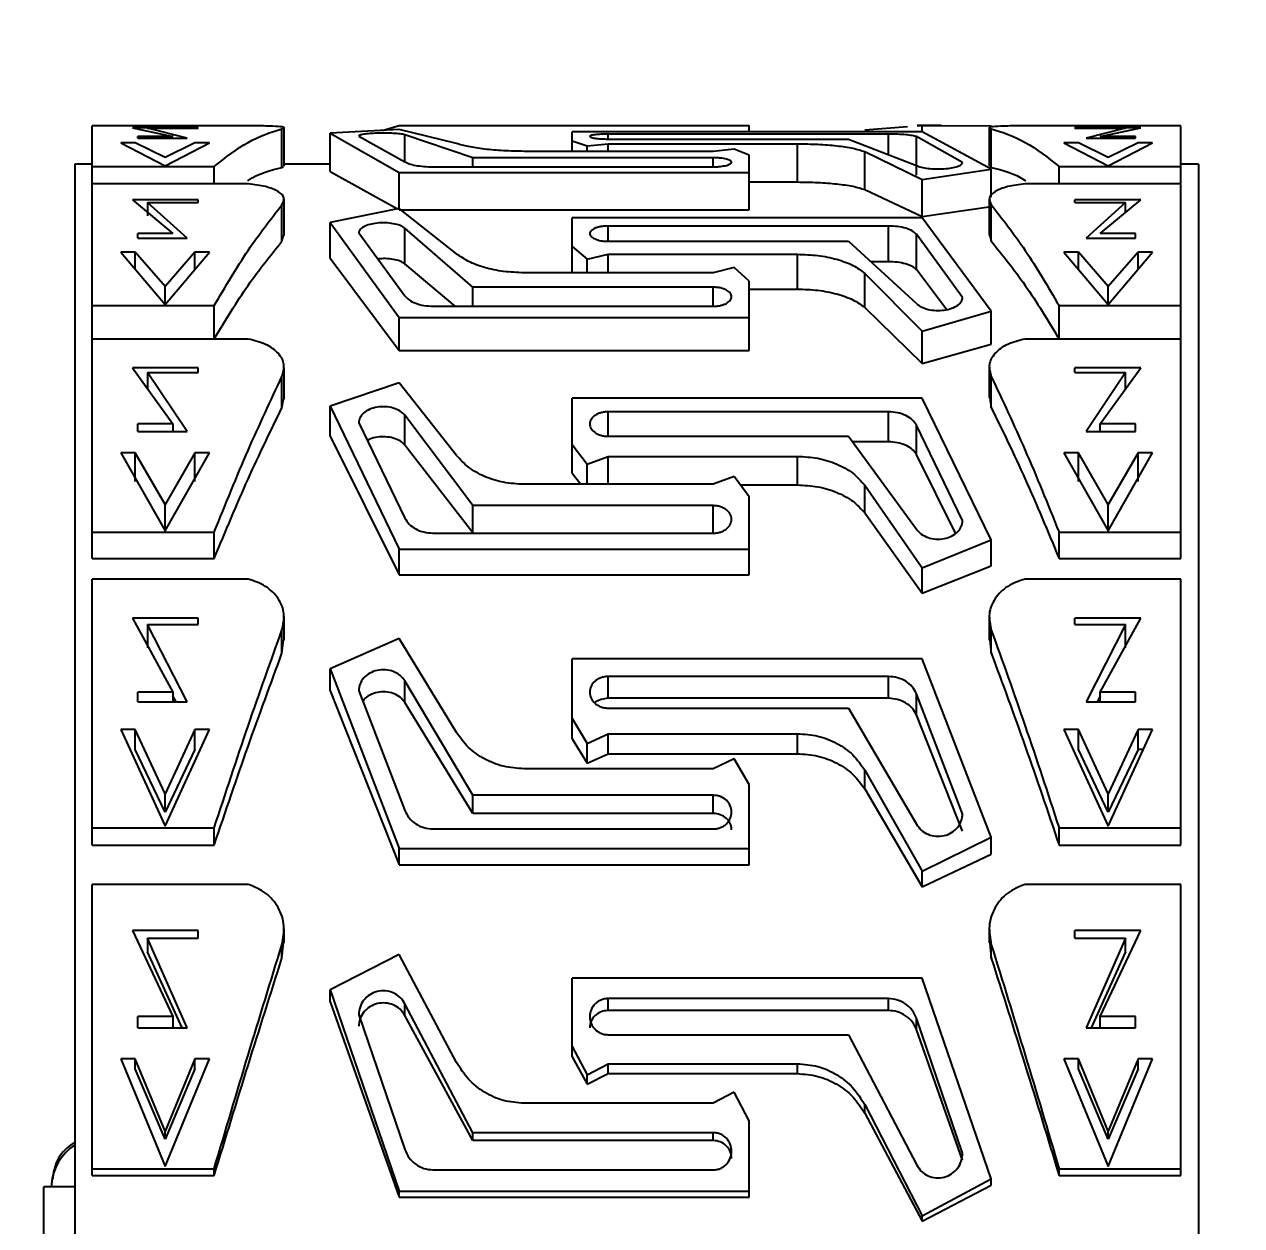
# Model space of a CAD drawing. Header units: millimetres. Extents: x 53 to 376, y 29 to 265.
# Drawn here: x 336.92 to 352.63, y 219.56 to 235.06 of the extents above; entities that cross this region are included whole.
import ezdxf

# ---------------------------------------------------------------- set-up
doc = ezdxf.new("R2010")
doc.units = ezdxf.units.MM
doc.styles.add('SLDTEXTSTYLE0', font='TXT', dxfattribs={"width": 0.75})
doc.dimstyles.new('SLDDIMSTYLE0', dxfattribs={"dimtxt": 3.5, "dimasz": 3.302, "dimexe": 0, "dimexo": 0.0625, "dimgap": 0.875, "dimtad": 1, "dimlfac": 2, "dimrnd": 1e-09, "dimzin": 4, "dimdsep": 46, "dimtxsty": 'SLDTEXTSTYLE0', "dimsah": 1, "dimcen": 0.09, "dimadec": 0, "dimazin": 1, "dimtfac": 1, "dimtofl": 0, "dimtmove": 0, "dimatfit": 3, "dimfxl": 0, "dimfrac": 2, "dimtolj": 1, "dimtzin": 12, "dimarcsym": 0})

# ---------------------------------------------------------------- blocks, each defined once
blk = doc.blocks.new('_D_3')
at = {"color": 7, "linetype": 'Continuous', "lineweight": 0}
for p, q in [((336.78, 249.812), (375.075, 249.812)), ((374.075, 249.812), (374.075, 201.263)), ((352.847, 201.263), (375.075, 201.263))]:
    blk.add_line(p, q, dxfattribs=at)
at = {"color": 7, "linetype": 'Continuous', "lineweight": 18}
for points in [[(374.075, 249.812), (373.567, 246.51), (374.583, 246.51)], [(374.075, 201.263), (374.583, 204.565), (373.567, 204.565)]]:
    blk.add_solid(points, dxfattribs=at)
at = {"color": 7, "linetype": 'Continuous', "lineweight": 18, "insert": (369.563, 228.424), "char_height": 3.5, "attachment_point": 1, "rotation": 90, "style": 'SLDTEXTSTYLE0'}
blk.add_mtext('97.10', dxfattribs=at)

msp = doc.modelspace()

# ---------------------------------------------------------------- linework, layer by layer
at = {"color": 7, "linetype": 'Continuous', "lineweight": 25}
for p, q in [((339.8113, 233.7528), (337.8016, 233.7528)), ((337.8016, 233.2272), (337.8016, 233.7528)), ((339.1692, 233.7274), (338.32, 233.7274)), ((338.32, 233.7274), (338.8422, 233.6156)), ((339.0268, 233.5951), (338.5151, 233.721)), ((338.5151, 233.721), (339.1692, 233.721)), ((339.1692, 233.721), (339.1692, 233.7274)), ((340.2487, 233.216), (340.2487, 233.7147)), ((340.276, 233.2297), (340.276, 233.7289)), ((341.5417, 233.6934), (341.7597, 233.7549)), ((341.7597, 233.7549), (346.2757, 233.7549)), ((346.2757, 233.6758), (346.2757, 233.7549)), ((347.7676, 233.7017), (348.3179, 233.7415)), ((348.7531, 233.756), (348.4428, 233.756)), ((348.4428, 233.7506), (348.5097, 233.7554)), ((348.5097, 233.7554), (349.4004, 233.7522)), ((348.5097, 233.6758), (348.5097, 233.7554)), ((349.3731, 233.7289), (349.3731, 233.2297)), ((349.4004, 233.216), (349.4004, 233.7147)), ((351.8475, 233.7528), (349.8377, 233.7528)), ((350.4799, 233.721), (350.4799, 233.7274)), ((351.3291, 233.7274), (350.4799, 233.7274)), ((350.4799, 233.721), (351.134, 233.721)), ((351.134, 233.721), (350.6223, 233.5951)), ((350.8069, 233.6156), (351.3291, 233.7274)), ((351.8475, 233.2272), (351.8475, 233.7528)), ((338.3885, 233.5951), (338.3885, 233.6156)), ((338.8422, 233.6156), (338.3885, 233.6156)), ((338.3885, 233.5951), (339.0268, 233.5951)), ((341.7597, 233.7045), (340.869, 233.6591)), ((340.869, 233.1621), (340.869, 233.6591)), ((340.869, 233.6591), (341.7597, 233.15)), ((341.2394, 233.6186), (341.8353, 233.2889)), ((342.5018, 233.5234), (341.7597, 233.7045)), ((342.7104, 233.3401), (341.8353, 233.6375)), ((343.9937, 233.558), (343.9937, 233.6758)), ((348.5097, 233.6758), (343.9937, 233.6758)), ((343.9937, 233.558), (344.1856, 233.4949)), ((343.9937, 233.4328), (343.9937, 233.558)), ((348.0725, 233.6457), (344.4558, 233.6457)), ((344.4558, 233.5818), (347.559, 233.5818)), ((347.559, 233.5818), (348.4341, 233.2408)), ((349.0301, 233.278), (348.4341, 233.6126)), ((348.4341, 233.117), (348.4341, 233.6126)), ((349.4004, 233.1928), (348.5097, 233.6758)), ((350.6223, 233.5951), (351.2606, 233.5951)), ((351.2606, 233.6156), (350.8069, 233.6156)), ((351.2606, 233.5951), (351.2606, 233.6156)), ((338.3553, 233.5313), (338.1687, 233.5313)), ((338.1687, 233.5313), (338.7405, 233.234)), ((338.7405, 233.3444), (338.3553, 233.5313)), ((339.1257, 233.5313), (338.7405, 233.3444)), ((338.7405, 233.234), (339.3124, 233.5313)), ((339.3124, 233.5313), (339.1257, 233.5313)), ((340.869, 233.256), (340.869, 233.5039)), ((345.8136, 233.423), (343.3715, 233.423)), ((344.1856, 233.4949), (344.4558, 233.5204)), ((344.1856, 233.423), (344.1856, 233.4949)), ((344.4558, 233.5204), (346.8979, 233.5204)), ((344.4558, 233.423), (344.4558, 233.5204)), ((346.0838, 233.4518), (345.8136, 233.423)), ((346.2757, 233.3748), (346.0838, 233.4518)), ((346.8979, 233.0276), (346.8979, 233.5204)), ((347.7676, 233.4194), (348.5097, 233.0601)), ((347.7676, 232.9297), (347.7676, 233.4194)), ((350.5234, 233.5313), (350.3367, 233.5313)), ((350.3367, 233.5313), (350.9086, 233.234)), ((350.9086, 233.3444), (350.5234, 233.5313)), ((351.2938, 233.5313), (350.9086, 233.3444)), ((350.9086, 233.234), (351.4804, 233.5313)), ((351.4804, 233.5313), (351.2938, 233.5313)), ((337.8016, 233.256), (337.5745, 233.256)), ((337.5745, 233.256), (337.5745, 201.756)), ((340.869, 233.256), (340.276, 233.256)), ((345.8136, 233.3401), (342.7104, 233.3401)), ((342.7104, 233.2234), (342.7104, 233.3401)), ((346.2757, 233.15), (346.2757, 233.3748)), ((352.0745, 233.256), (351.8475, 233.256)), ((352.0745, 233.256), (352.0745, 201.756)), ((337.8016, 233.2272), (339.374, 233.2272)), ((337.8016, 233.0051), (337.8016, 233.2272)), ((339.374, 233.0051), (339.374, 233.2272)), ((340.2487, 233.216), (340.2693, 233.2295)), ((340.869, 233.1621), (341.7388, 232.6803)), ((341.7597, 233.15), (346.2757, 233.15)), ((341.7597, 232.6687), (341.7597, 233.15)), ((342.1969, 233.2234), (345.8136, 233.2234)), ((346.2757, 232.6687), (346.2757, 233.15)), ((348.5097, 233.0601), (349.4004, 233.1928)), ((349.3797, 233.2295), (349.4004, 233.216)), ((349.4004, 232.8301), (349.4004, 233.1928)), ((350.2751, 233.2272), (351.8475, 233.2272)), ((350.2751, 233.0051), (350.2751, 233.2272)), ((351.8475, 233.0051), (351.8475, 233.2272)), ((337.8016, 231.4321), (337.8016, 233.0051)), ((339.8113, 233.0051), (337.8016, 233.0051)), ((346.2757, 233.0276), (346.8979, 233.0276)), ((347.7676, 232.9297), (348.5097, 232.5815)), ((348.5097, 232.5815), (348.5097, 233.0601)), ((351.8475, 233.0051), (349.8377, 233.0051)), ((351.8475, 231.4321), (351.8475, 233.0051)), ((339.1692, 232.799), (338.32, 232.799)), ((338.32, 232.799), (338.8422, 232.3625)), ((339.0268, 232.3008), (338.5151, 232.7638)), ((338.5151, 232.7638), (339.1692, 232.7638)), ((338.5151, 232.7638), (338.5151, 232.5891)), ((339.1692, 232.7638), (339.1692, 232.799)), ((340.276, 232.3369), (340.276, 232.8077)), ((349.3731, 232.8078), (349.3731, 232.3369)), ((350.4799, 232.7638), (350.4799, 232.799)), ((351.3291, 232.799), (350.4799, 232.799)), ((350.4799, 232.7638), (351.134, 232.7638)), ((351.134, 232.7638), (350.6223, 232.3008)), ((350.8069, 232.3625), (351.3291, 232.799)), ((351.134, 232.6358), (351.134, 232.7638)), ((340.2487, 232.2637), (340.2487, 232.7322)), ((341.7597, 232.6845), (340.869, 232.5057)), ((342.5018, 232.1028), (341.7597, 232.6845)), ((341.7597, 232.6687), (346.2757, 232.6687)), ((348.5097, 232.5815), (349.4004, 232.7101)), ((349.4004, 232.2637), (349.4004, 232.7322)), ((340.869, 232.0442), (340.869, 232.5057)), ((340.869, 232.5057), (341.7597, 231.2778)), ((343.9937, 232.1953), (343.9937, 232.5668)), ((348.5097, 232.5668), (343.9937, 232.5668)), ((348.0725, 232.4596), (344.4558, 232.4596)), ((348.0725, 231.9995), (348.0725, 232.4596)), ((349.4004, 231.3625), (348.5097, 232.5668)), ((338.3885, 232.3008), (338.3885, 232.3625)), ((338.8422, 232.3625), (338.3885, 232.3625)), ((338.3885, 232.3008), (339.0268, 232.3008)), ((340.2487, 232.2637), (340.2693, 232.3369)), ((341.2394, 232.3719), (341.8353, 231.5599)), ((342.7104, 231.6696), (341.8353, 232.4324)), ((341.8353, 231.9731), (341.8353, 232.4324)), ((349.0301, 231.5368), (348.4341, 232.3533)), ((348.4341, 231.8965), (348.4341, 232.3533)), ((349.3797, 232.3369), (349.4004, 232.2637)), ((350.6223, 232.3008), (351.2606, 232.3008)), ((351.2606, 232.3625), (350.8069, 232.3625)), ((351.2606, 232.3008), (351.2606, 232.3625)), ((343.9937, 232.1953), (344.1856, 232.0299)), ((343.9937, 231.8562), (343.9937, 232.1953)), ((344.4558, 232.262), (347.559, 232.262)), ((347.559, 232.262), (348.4341, 231.4598)), ((338.1687, 232.1234), (338.7405, 231.4459)), ((338.3553, 232.1234), (338.1687, 232.1234)), ((338.7405, 231.6791), (338.3553, 232.1234)), ((338.3553, 231.9023), (338.3553, 232.1234)), ((338.7405, 231.4459), (339.3124, 232.1234)), ((339.1257, 232.1234), (338.7405, 231.6791)), ((339.3124, 232.1234), (339.1257, 232.1234)), ((339.1257, 231.9023), (339.1257, 232.1234)), ((340.869, 232.0442), (341.7597, 230.8541)), ((344.1856, 232.0299), (344.4558, 232.0949)), ((344.1856, 231.8562), (344.1856, 232.0299)), ((344.4558, 232.0949), (346.8979, 232.0949)), ((344.4558, 231.8562), (344.4558, 232.0949)), ((346.8979, 231.646), (346.8979, 232.0949)), ((348.0725, 231.9995), (347.8455, 231.9995)), ((350.5234, 232.1234), (350.3367, 232.1234)), ((350.3367, 232.1234), (350.9086, 231.4459)), ((350.9086, 231.6791), (350.5234, 232.1234)), ((350.5234, 231.9023), (350.5234, 232.1234)), ((350.9086, 231.4459), (351.4804, 232.1234)), ((351.2938, 232.1234), (350.9086, 231.6791)), ((351.4804, 232.1234), (351.2938, 232.1234)), ((351.2938, 231.9023), (351.2938, 232.1234)), ((342.4849, 231.4243), (341.8353, 231.9731)), ((345.8136, 231.8562), (343.3715, 231.8562)), ((346.0838, 231.9242), (345.8136, 231.8562)), ((346.2757, 231.7462), (346.0838, 231.9242)), ((347.7676, 231.8478), (348.5097, 231.1047)), ((347.7676, 231.4065), (347.7676, 231.8478)), ((348.8217, 231.3818), (348.4341, 231.8965)), ((338.7405, 231.4459), (338.7405, 231.6791)), ((345.8136, 231.6696), (342.7104, 231.6696)), ((342.7104, 231.4243), (342.7104, 231.6696)), ((346.2757, 231.2778), (346.2757, 231.7462)), ((350.9086, 231.4459), (350.9086, 231.6791)), ((346.2757, 231.646), (346.8979, 231.646)), ((337.8016, 231.4321), (339.374, 231.4321)), ((337.8016, 231.0036), (337.8016, 231.4321)), ((339.374, 231.0036), (339.374, 231.4321)), ((342.1969, 231.4243), (345.8136, 231.4243)), ((347.7676, 231.4065), (348.5097, 230.6862)), ((348.5097, 231.1047), (349.4004, 231.3625)), ((349.4004, 230.9362), (349.4004, 231.3625)), ((350.2751, 231.4321), (351.8475, 231.4321)), ((350.2751, 231.0036), (350.2751, 231.4321)), ((351.8475, 231.0036), (351.8475, 231.4321)), ((341.7597, 230.8541), (341.7597, 231.2778)), ((341.7597, 231.2778), (346.2757, 231.2778)), ((346.2757, 230.8541), (346.2757, 231.2778)), ((348.5097, 230.6862), (348.5097, 231.1047)), ((337.8016, 231.0036), (339.374, 231.0036)), ((337.8016, 228.5087), (337.8016, 231.0017)), ((339.8113, 231.0017), (337.8016, 231.0017)), ((348.5097, 230.6862), (349.4004, 230.9362)), ((351.8475, 231.0017), (349.8377, 231.0017)), ((350.2751, 231.0036), (351.8475, 231.0036)), ((351.8475, 228.5087), (351.8475, 231.0017)), ((341.7597, 230.8541), (346.2757, 230.8541)), ((339.1692, 230.6316), (338.32, 230.6316)), ((338.32, 230.6316), (338.8422, 229.9058)), ((339.0268, 229.8079), (338.5151, 230.5706)), ((338.5151, 230.5706), (339.1692, 230.5706)), ((338.5151, 230.5706), (338.5151, 230.3604)), ((339.1692, 230.5706), (339.1692, 230.6316)), ((340.2765, 230.2268), (340.2765, 230.6306)), ((349.3731, 230.6469), (349.3731, 230.2425)), ((350.4799, 230.5706), (350.4799, 230.6316)), ((351.3291, 230.6316), (350.4799, 230.6316)), ((350.4799, 230.5706), (351.134, 230.5706)), ((351.134, 230.5706), (350.6223, 229.8079)), ((350.8069, 229.9058), (351.3291, 230.6316)), ((351.134, 230.3604), (351.134, 230.5706)), ((340.2487, 230.1158), (340.2487, 230.5161)), ((341.7597, 230.4348), (340.869, 230.1371)), ((342.5018, 229.4996), (341.7597, 230.4348)), ((349.4004, 230.1158), (349.4004, 230.5161)), ((340.2487, 230.1158), (340.2668, 230.2271)), ((340.869, 230.1371), (341.7597, 228.2899)), ((340.869, 229.7485), (340.869, 230.1371)), ((343.9937, 229.6426), (343.9937, 230.2377)), ((348.5097, 230.2377), (343.9937, 230.2377)), ((349.4004, 228.4097), (348.5097, 230.2377)), ((349.3797, 230.2428), (349.4004, 230.1158)), ((342.7104, 228.8517), (341.8353, 230.018)), ((341.8353, 229.633), (341.8353, 230.018)), ((348.0725, 230.062), (344.4558, 230.062)), ((348.0725, 229.6756), (348.0725, 230.062)), ((338.3885, 229.8079), (338.3885, 229.9058)), ((338.8422, 229.9058), (338.3885, 229.9058)), ((338.3885, 229.8079), (339.0268, 229.8079)), ((338.8422, 229.9058), (338.8422, 229.8079)), ((341.2394, 229.9208), (341.8353, 228.6923)), ((349.0301, 228.659), (348.4341, 229.8912)), ((348.4341, 229.5101), (348.4341, 229.8912)), ((350.6223, 229.8079), (351.2606, 229.8079)), ((351.2606, 229.9058), (350.8069, 229.9058)), ((350.8069, 229.8079), (350.8069, 229.9058)), ((351.2606, 229.8079), (351.2606, 229.9058)), ((340.869, 229.7485), (341.7597, 227.9581)), ((342.7104, 228.5026), (341.8353, 229.633)), ((343.9937, 229.6426), (344.1856, 229.3883)), ((343.9937, 229.2692), (343.9937, 229.6426)), ((344.4558, 229.7469), (347.559, 229.7469)), ((347.559, 229.7469), (348.4341, 228.5484)), ((348.0725, 229.6756), (347.6111, 229.6756)), ((338.1687, 229.5314), (338.7405, 228.5284)), ((338.3553, 229.5314), (338.1687, 229.5314)), ((338.7405, 228.8655), (338.3553, 229.5314)), ((338.3553, 229.1614), (338.3553, 229.5314)), ((338.7405, 228.5284), (339.3124, 229.5314)), ((339.1257, 229.5314), (338.7405, 228.8655)), ((339.3124, 229.5314), (339.1257, 229.5314)), ((339.1257, 229.1614), (339.1257, 229.5314)), ((344.1856, 229.3883), (344.4558, 229.4876)), ((344.4558, 229.4876), (346.8979, 229.4876)), ((344.4558, 229.1189), (344.4558, 229.4876)), ((346.8979, 229.1189), (346.8979, 229.4876)), ((348.94, 228.4963), (348.4341, 229.5101)), ((350.5234, 229.5314), (350.3367, 229.5314)), ((350.3367, 229.5314), (350.9086, 228.5284)), ((350.9086, 228.8655), (350.5234, 229.5314)), ((350.5234, 229.1614), (350.5234, 229.5314)), ((350.9086, 228.5284), (351.4804, 229.5314)), ((351.2938, 229.5314), (350.9086, 228.8655)), ((351.4804, 229.5314), (351.2938, 229.5314)), ((351.2938, 229.1614), (351.2938, 229.5314)), ((344.1856, 229.1269), (344.1856, 229.3883)), ((343.9937, 229.2692), (344.1045, 229.1269)), ((346.0838, 229.2286), (345.8136, 229.1269)), ((346.2757, 228.964), (346.0838, 229.2286)), ((345.8136, 229.1269), (343.3715, 229.1269)), ((346.1634, 229.1189), (346.8979, 229.1189)), ((347.7676, 229.1144), (348.5097, 228.0476)), ((347.7676, 228.7572), (347.7676, 229.1144)), ((338.7405, 228.516), (338.7405, 228.8655)), ((345.8136, 228.8517), (342.7104, 228.8517)), ((342.7104, 228.5026), (342.7104, 228.8517)), ((345.8136, 228.5026), (345.8136, 228.8517)), ((346.2757, 228.2899), (346.2757, 228.964)), ((350.9086, 228.516), (350.9086, 228.8655)), ((347.7676, 228.7572), (348.5097, 227.7232)), ((337.8016, 228.5087), (339.374, 228.5087)), ((337.8016, 228.1702), (337.8016, 228.5087)), ((339.374, 228.1702), (339.374, 228.5087)), ((342.1969, 228.4976), (345.8136, 228.4976)), ((348.5097, 228.0476), (349.4004, 228.4097)), ((349.4004, 228.0742), (349.4004, 228.4097)), ((350.2751, 228.5087), (351.8475, 228.5087)), ((350.2751, 228.1702), (350.2751, 228.5087)), ((351.8475, 228.1702), (351.8475, 228.5087)), ((341.7597, 228.2899), (346.2757, 228.2899)), ((341.7597, 227.9581), (341.7597, 228.2899)), ((346.2757, 227.9581), (346.2757, 228.2899)), ((337.8016, 228.1702), (339.374, 228.1702)), ((348.5097, 227.7232), (349.4004, 228.0742)), ((350.2751, 228.1702), (351.8475, 228.1702)), ((337.8016, 224.694), (337.8016, 227.905)), ((339.8113, 227.905), (337.8016, 227.905)), ((341.7597, 227.9581), (346.2757, 227.9581)), ((348.5097, 227.7232), (348.5097, 228.0476)), ((351.8475, 227.905), (349.8377, 227.905)), ((351.8475, 224.694), (351.8475, 227.905)), ((339.1692, 227.4009), (338.32, 227.4009)), ((338.32, 227.4009), (338.8422, 226.4446)), ((339.0268, 226.3184), (338.5151, 227.3189)), ((338.5151, 227.3189), (339.1692, 227.3189)), ((338.5151, 227.3189), (338.5151, 227.017)), ((339.1692, 227.3189), (339.1692, 227.4009)), ((340.276, 227.1161), (340.276, 227.4213)), ((349.3731, 227.4214), (349.3731, 227.1162)), ((350.4799, 227.3189), (350.4799, 227.4009)), ((351.3291, 227.4009), (350.4799, 227.4009)), ((350.4799, 227.3189), (351.134, 227.3189)), ((351.134, 227.3189), (350.6223, 226.3184)), ((350.8069, 226.4446), (351.3291, 227.4009)), ((351.134, 227.017), (351.134, 227.3189)), ((340.2487, 226.9464), (340.2487, 227.246)), ((340.2487, 226.9464), (340.2693, 227.1166)), ((341.7597, 227.1376), (340.869, 226.7452)), ((342.5018, 225.9248), (341.7597, 227.1376)), ((349.3798, 227.1167), (349.4004, 226.9464)), ((349.4004, 226.9464), (349.4004, 227.246)), ((343.9937, 226.1067), (343.9937, 226.8771)), ((348.5097, 226.8771), (343.9937, 226.8771)), ((349.4004, 224.5735), (348.5097, 226.8771)), ((340.869, 226.7452), (341.7597, 224.4284)), ((340.869, 226.4609), (340.869, 226.7452)), ((348.0725, 226.6472), (344.4558, 226.6472)), ((344.4558, 226.3659), (344.4558, 226.6472)), ((348.0725, 226.3659), (348.0725, 226.6472)), ((342.7104, 225.1145), (341.8353, 226.5899)), ((341.8353, 226.3104), (341.8353, 226.5899)), ((338.3885, 226.3184), (338.3885, 226.4446)), ((338.8422, 226.4446), (338.3885, 226.4446)), ((338.8422, 226.4446), (338.8422, 226.3184)), ((338.8837, 226.3184), (338.8422, 226.3971)), ((340.869, 226.4609), (341.7597, 224.2154)), ((341.2394, 226.464), (341.8353, 224.9184)), ((348.0725, 226.3659), (344.4558, 226.3659)), ((349.0301, 224.8776), (348.4341, 226.4257)), ((348.4341, 226.1513), (348.4341, 226.4257)), ((350.8069, 226.3971), (350.7654, 226.3184)), ((351.2606, 226.4446), (350.8069, 226.4446)), ((350.8069, 226.3184), (350.8069, 226.4446)), ((351.2606, 226.3184), (351.2606, 226.4446)), ((338.3885, 226.3184), (339.0268, 226.3184)), ((342.7104, 224.8804), (341.8353, 226.3104)), ((344.4558, 226.24), (347.559, 226.24)), ((347.559, 226.24), (348.4341, 224.7423)), ((350.6223, 226.3184), (351.2606, 226.3184)), ((343.9937, 226.1067), (344.1856, 225.7841)), ((343.9937, 225.8421), (343.9937, 226.1067)), ((349.0301, 224.6508), (348.4341, 226.1513)), ((338.1687, 225.9651), (338.7405, 224.718)), ((338.3553, 225.9651), (338.1687, 225.9651)), ((338.7405, 225.1316), (338.3553, 225.9651)), ((338.3553, 225.7048), (338.3553, 225.9651)), ((338.7405, 224.718), (339.3124, 225.9651)), ((339.1257, 225.9651), (338.7405, 225.1316)), ((339.3124, 225.9651), (339.1257, 225.9651)), ((339.1257, 225.7048), (339.1257, 225.9651)), ((344.1856, 225.7841), (344.4558, 225.9095)), ((344.4558, 225.9095), (346.8979, 225.9095)), ((344.4558, 225.651), (344.4558, 225.9095)), ((346.8979, 225.651), (346.8979, 225.9095)), ((350.5234, 225.9651), (350.3367, 225.9651)), ((350.3367, 225.9651), (350.9086, 224.718)), ((350.9086, 225.1316), (350.5234, 225.9651)), ((350.5234, 225.7048), (350.5234, 225.9651)), ((350.9086, 224.718), (351.4804, 225.9651)), ((351.2938, 225.9651), (350.9086, 225.1316)), ((351.4804, 225.9651), (351.2938, 225.9651)), ((351.2938, 225.7048), (351.2938, 225.9651)), ((338.7405, 224.897), (338.3553, 225.7048)), ((339.1257, 225.7048), (338.7405, 224.897)), ((343.9937, 225.8421), (344.1856, 225.5293)), ((344.1856, 225.5293), (344.1856, 225.7841)), ((350.9086, 224.897), (350.5234, 225.7048)), ((351.2938, 225.7048), (350.9086, 224.897)), ((351.3611, 225.7048), (351.2938, 225.7048)), ((344.1856, 225.5293), (344.4558, 225.651)), ((344.4558, 225.651), (346.8979, 225.651)), ((346.0838, 225.5832), (345.8136, 225.4561)), ((346.2757, 225.2535), (346.0838, 225.5832)), ((345.8136, 225.4561), (343.3715, 225.4561)), ((347.7676, 225.4405), (348.5097, 224.1364)), ((347.7676, 225.1964), (347.7676, 225.4405)), ((346.2757, 224.4284), (346.2757, 225.2535)), ((338.7405, 224.897), (338.7405, 225.1316)), ((345.8136, 225.1145), (342.7104, 225.1145)), ((342.7104, 224.8804), (342.7104, 225.1145)), ((345.8136, 224.8804), (345.8136, 225.1145)), ((347.7676, 225.1964), (348.5097, 223.9324)), ((350.9086, 224.897), (350.9086, 225.1316)), ((345.8136, 224.8804), (342.7104, 224.8804)), ((337.8016, 224.694), (339.374, 224.694)), ((337.8016, 224.4728), (337.8016, 224.694)), ((339.374, 224.4728), (339.374, 224.694)), ((342.1969, 224.6804), (345.8136, 224.6804)), ((350.2751, 224.694), (351.8475, 224.694)), ((350.2751, 224.4728), (350.2751, 224.694)), ((351.8475, 224.4728), (351.8475, 224.694)), ((337.8016, 224.4728), (339.374, 224.4728)), ((348.5097, 224.1364), (349.4004, 224.5735)), ((349.4004, 224.356), (349.4004, 224.5735)), ((350.2751, 224.4728), (351.8475, 224.4728)), ((341.7597, 224.4284), (346.2757, 224.4284)), ((341.7597, 224.2154), (341.7597, 224.4284)), ((346.2757, 224.2154), (346.2757, 224.4284)), ((348.5097, 223.9324), (349.4004, 224.356)), ((341.7597, 224.2154), (346.2757, 224.2154)), ((348.5097, 223.9324), (348.5097, 224.1364)), ((337.8016, 220.2969), (337.8016, 223.9658)), ((339.8113, 223.9658), (337.8016, 223.9658)), ((351.8475, 223.9658), (349.8377, 223.9658)), ((351.8475, 220.2969), (351.8475, 223.9658)), ((339.1692, 223.3685), (338.32, 223.3685)), ((338.32, 223.3685), (338.8422, 222.2592)), ((339.1692, 223.2723), (339.1692, 223.3685)), ((340.276, 223.211), (340.276, 223.3923)), ((349.3731, 223.3924), (349.3731, 223.2111)), ((350.4799, 223.2723), (350.4799, 223.3685)), ((351.3291, 223.3685), (350.4799, 223.3685)), ((350.8069, 222.2592), (351.3291, 223.3685)), ((339.0268, 222.1149), (338.5151, 223.2723)), ((338.5151, 223.2723), (339.1692, 223.2723)), ((338.5151, 223.2723), (338.5151, 223.0948)), ((340.2487, 223.0121), (340.2693, 223.2117)), ((340.2487, 223.0121), (340.2487, 223.1869)), ((349.3798, 223.2118), (349.4004, 223.0121)), ((349.4004, 223.0121), (349.4004, 223.1869)), ((350.4799, 223.2723), (351.134, 223.2723)), ((351.134, 223.2723), (350.6223, 222.1149)), ((351.134, 223.0948), (351.134, 223.2723)), ((338.9621, 222.1149), (338.5151, 223.0948)), ((341.7597, 223.0602), (340.869, 222.6048)), ((342.5018, 221.6679), (341.7597, 223.0602)), ((351.134, 223.0948), (350.687, 222.1149)), ((343.9937, 221.874), (343.9937, 222.7573)), ((348.5097, 222.7573), (343.9937, 222.7573)), ((349.4004, 220.1647), (348.5097, 222.7573)), ((340.869, 222.6048), (341.7597, 220.006)), ((340.869, 222.4479), (340.869, 222.6048)), ((340.869, 222.4479), (341.7597, 219.9291)), ((342.7104, 220.761), (341.8353, 222.426)), ((341.8353, 222.2746), (341.8353, 222.426)), ((348.0725, 222.4918), (344.4558, 222.4918)), ((344.4558, 222.3384), (344.4558, 222.4918)), ((348.0725, 222.3384), (348.0725, 222.4918)), ((338.3885, 222.1149), (338.3885, 222.2592)), ((338.8422, 222.2592), (338.3885, 222.2592)), ((338.8422, 222.2592), (338.8422, 222.113)), ((341.2394, 222.2814), (341.8353, 220.544)), ((342.7104, 220.6609), (341.8353, 222.2746)), ((348.0725, 222.3384), (344.4558, 222.3384)), ((351.2606, 222.2592), (350.8069, 222.2592)), ((350.8069, 222.113), (350.8069, 222.2592)), ((351.2606, 222.1149), (351.2606, 222.2592)), ((338.3885, 222.1149), (339.0268, 222.1149)), ((349.0301, 220.4991), (348.4341, 222.2376)), ((348.4341, 222.092), (348.4341, 222.2376)), ((349.0301, 220.407), (348.4341, 222.092)), ((350.6223, 222.1149), (351.2606, 222.1149)), ((344.4558, 222.0256), (347.559, 222.0256)), ((347.559, 222.0256), (348.4341, 220.35)), ((343.9937, 221.874), (344.1856, 221.5091)), ((343.9937, 221.7396), (343.9937, 221.874)), ((338.1687, 221.7135), (338.7405, 220.3233)), ((338.3553, 221.7135), (338.1687, 221.7135)), ((338.7405, 220.78), (338.3553, 221.7135)), ((338.3553, 221.5841), (338.3553, 221.7135)), ((338.7405, 220.3233), (339.3124, 221.7135)), ((339.1257, 221.7135), (338.7405, 220.78)), ((339.3124, 221.7135), (339.1257, 221.7135)), ((339.1257, 221.5841), (339.1257, 221.7135)), ((343.9937, 221.7396), (344.1856, 221.386)), ((344.1856, 221.5091), (344.4558, 221.6507)), ((344.4558, 221.6507), (346.8979, 221.6507)), ((344.4558, 221.5232), (344.4558, 221.6507)), ((346.8979, 221.5232), (346.8979, 221.6507)), ((350.5234, 221.7135), (350.3367, 221.7135)), ((350.3367, 221.7135), (350.9086, 220.3233)), ((350.9086, 220.78), (350.5234, 221.7135)), ((350.5234, 221.5841), (350.5234, 221.7135)), ((350.9086, 220.3233), (351.4804, 221.7135)), ((351.2938, 221.7135), (350.9086, 220.78)), ((351.4804, 221.7135), (351.2938, 221.7135)), ((351.2938, 221.5841), (351.2938, 221.7135)), ((338.7405, 220.6792), (338.3553, 221.5841)), ((339.1257, 221.5841), (338.7405, 220.6792)), ((344.1856, 221.386), (344.4558, 221.5232)), ((344.1856, 221.386), (344.1856, 221.5091)), ((344.4558, 221.5232), (346.8979, 221.5232)), ((350.9086, 220.6792), (350.5234, 221.5841)), ((351.2938, 221.5841), (350.9086, 220.6792)), ((345.8136, 221.1412), (343.3715, 221.1412)), ((346.0838, 221.2835), (345.8136, 221.1412)), ((346.2757, 220.9153), (346.0838, 221.2835)), ((347.7676, 221.1238), (348.5097, 219.6881)), ((347.7676, 221.0125), (347.7676, 221.1238)), ((347.7676, 221.0125), (348.5097, 219.621)), ((346.2757, 220.006), (346.2757, 220.9153)), ((338.7405, 220.6792), (338.7405, 220.78)), ((345.8136, 220.761), (342.7104, 220.761)), ((342.7104, 220.6609), (342.7104, 220.761)), ((345.8136, 220.6609), (345.8136, 220.761)), ((350.9086, 220.6792), (350.9086, 220.78)), ((345.8136, 220.6609), (342.7104, 220.6609)), ((337.8016, 220.2969), (339.374, 220.2969)), ((337.8016, 220.211), (337.8016, 220.2969)), ((337.8016, 220.211), (339.374, 220.211)), ((339.374, 220.211), (339.374, 220.2969)), ((342.1969, 220.282), (345.8136, 220.282)), ((350.2751, 220.2969), (351.8475, 220.2969)), ((350.2751, 220.211), (350.2751, 220.2969)), ((350.2751, 220.211), (351.8475, 220.211)), ((351.8475, 220.211), (351.8475, 220.2969)), ((337.5745, 220.0618), (337.1745, 220.0618)), ((337.1745, 218.9083), (337.1745, 220.0618)), ((337.2745, 220.0991), (337.2745, 220.0618)), ((348.5097, 219.6881), (349.4004, 220.1647)), ((348.5097, 219.621), (349.4004, 220.0829)), ((349.4004, 220.0829), (349.4004, 220.1647)), ((341.7597, 220.006), (346.2757, 220.006)), ((341.7597, 219.9291), (341.7597, 220.006)), ((341.7597, 219.9291), (346.2757, 219.9291)), ((346.2757, 219.9291), (346.2757, 220.006)), ((348.5097, 219.621), (348.5097, 219.6881))]:
    msp.add_line(p, q, dxfattribs=at)
at = {"color": 8, "linetype": 'Continuous', "lineweight": 25}
for p, q in [((341.8353, 233.2889), (341.8353, 233.6375)), ((344.4558, 233.5818), (344.4558, 233.6457)), ((348.0725, 233.3817), (348.0725, 233.6457)), ((345.8136, 233.2234), (345.8136, 233.3401)), ((344.4558, 232.262), (344.4558, 232.4596)), ((345.8136, 231.4243), (345.8136, 231.6696)), ((344.4558, 229.7469), (344.4558, 230.062))]:
    msp.add_line(p, q, dxfattribs=at)
msp.add_arc((337.9447, 220.0402), 0.6727, 123.37974, 174.97093, dxfattribs=at)
at = {"color": 7, "linetype": 'Continuous', "lineweight": 25}
for points, knots in [([(339.374, 233.2272), (339.5198, 233.3426), (339.8113, 233.5733), (340.1029, 233.6676), (340.2487, 233.7147)], [0, 0, 0, 0, 0.50000069, 1, 1, 1, 1]), ([(340.2487, 233.7147), (340.264, 233.7205), (340.2945, 233.7322), (340.2126, 233.744), (340.0502, 233.7507), (339.8906, 233.7521), (339.8113, 233.7528)], [0, 0, 0, 0, 0.2523993, 0.5042091, 0.7535658, 1, 1, 1, 1]), ([(349.8377, 233.7528), (349.7584, 233.7521), (349.5989, 233.7507), (349.4365, 233.744), (349.3546, 233.7322), (349.3851, 233.7205), (349.4004, 233.7147)], [0, 0, 0, 0, 0.2464338, 0.4957903, 0.7476007, 1, 1, 1, 1]), ([(349.4004, 233.7147), (349.5462, 233.6676), (349.8377, 233.5733), (350.1293, 233.3426), (350.2751, 233.2272)], [0, 0, 0, 0, 0.49999931, 1, 1, 1, 1]), ([(341.8353, 233.6375), (341.8162, 233.6411), (341.7779, 233.6483), (341.6874, 233.6551), (341.5835, 233.6582), (341.4757, 233.6572), (341.3775, 233.6522), (341.3004, 233.6436), (341.2492, 233.6322), (341.2426, 233.6231), (341.2394, 233.6186)], [0, 0, 0, 0, 0.12538276, 0.25042558, 0.37543062, 0.500387, 0.62529402, 0.75018784, 0.87507434, 1, 1, 1, 1]), ([(344.4558, 233.6457), (344.44, 233.6456), (344.4086, 233.6454), (344.3635, 233.6436), (344.3221, 233.6409), (344.2745, 233.636), (344.2314, 233.6277), (344.2136, 233.6157), (344.2314, 233.603), (344.2827, 233.5917), (344.3486, 233.5851), (344.4086, 233.5822), (344.44, 233.5819), (344.4558, 233.5818)], [0, 0, 0, 0, 0.0628575, 0.1254661, 0.1879462, 0.2507865, 0.3754467, 0.5001651, 0.6249384, 0.7497272, 0.8744838, 0.9372482, 1, 1, 1, 1]), ([(348.4341, 233.6126), (348.4181, 233.6174), (348.3861, 233.627), (348.2994, 233.6375), (348.1923, 233.6444), (348.1124, 233.6453), (348.0725, 233.6457)], [0, 0, 0, 0, 0.25091421, 0.50073863, 0.75038771, 1, 1, 1, 1]), ([(343.3715, 233.423), (343.2824, 233.4245), (343.1037, 233.4274), (342.8569, 233.4502), (342.6437, 233.483), (342.5492, 233.5099), (342.5018, 233.5234)], [0, 0, 0, 0, 0.2477044, 0.4965114, 0.7472038, 1, 1, 1, 1]), ([(346.8979, 233.5204), (346.9871, 233.5191), (347.1658, 233.5167), (347.4125, 233.4967), (347.6257, 233.4655), (347.7202, 233.4348), (347.7676, 233.4194)], [0, 0, 0, 0, 0.2477039, 0.4965139, 0.7472043, 1, 1, 1, 1]), ([(341.8353, 233.2889), (341.8513, 233.28), (341.8833, 233.2623), (341.97, 233.241), (342.0771, 233.2263), (342.157, 233.2244), (342.1969, 233.2234)], [0, 0, 0, 0, 0.2509188, 0.5007394, 0.7503881, 1, 1, 1, 1]), ([(345.8136, 233.2234), (345.8294, 233.2236), (345.8608, 233.2241), (345.9059, 233.2279), (345.9473, 233.2337), (345.995, 233.244), (346.0381, 233.2608), (346.0558, 233.2836), (346.0381, 233.3059), (345.9867, 233.3246), (345.9208, 233.335), (345.8608, 233.3395), (345.8294, 233.3399), (345.8136, 233.3401)], [0, 0, 0, 0, 0.0628577, 0.1254655, 0.1879455, 0.2507854, 0.3754503, 0.500161, 0.6249385, 0.749726, 0.8744838, 0.9372485, 1, 1, 1, 1]), ([(348.4341, 233.2408), (348.4532, 233.2332), (348.4915, 233.218), (348.582, 233.2023), (348.6859, 233.195), (348.7937, 233.1973), (348.8919, 233.209), (348.969, 233.2282), (349.0203, 233.2522), (349.0268, 233.2694), (349.0301, 233.278)], [0, 0, 0, 0, 0.12538403, 0.25042667, 0.37543289, 0.5003895, 0.62529658, 0.75019189, 0.87507943, 1, 1, 1, 1]), ([(339.8074, 233.0431), (339.8087, 233.044), (339.9558, 233.1459), (340.1029, 233.1811), (340.2487, 233.216)], [0, 0, 0, 0, 0.0089308, 1, 1, 1, 1]), ([(349.4004, 233.216), (349.5462, 233.1811), (349.6933, 233.1459), (349.8404, 233.044), (349.8417, 233.0431)], [0, 0, 0, 0, 0.9910692, 1, 1, 1, 1]), ([(340.2487, 232.7322), (340.264, 232.7624), (340.2945, 232.8227), (340.2126, 232.9064), (340.0502, 232.9731), (339.8906, 232.9945), (339.8113, 233.0051)], [0, 0, 0, 0, 0.2523963, 0.5042089, 0.7535655, 1, 1, 1, 1]), ([(346.8979, 233.0276), (346.987, 233.0264), (347.1652, 233.0241), (347.4116, 233.0047), (347.6249, 232.9747), (347.7201, 232.9447), (347.7676, 232.9297)], [0, 0, 0, 0, 0.2500016, 0.500003, 0.7500025, 1, 1, 1, 1]), ([(349.8377, 233.0051), (349.7584, 232.9945), (349.5989, 232.9731), (349.4365, 232.9064), (349.3546, 232.8227), (349.3851, 232.7624), (349.4004, 232.7322)], [0, 0, 0, 0, 0.2464342, 0.4957904, 0.7476037, 1, 1, 1, 1]), ([(339.374, 231.4321), (339.5198, 231.6799), (339.8113, 232.1755), (340.1029, 232.5466), (340.2487, 232.7322)], [0, 0, 0, 0, 0.49999937, 1, 1, 1, 1]), ([(349.4004, 232.7322), (349.5462, 232.5466), (349.8377, 232.1755), (350.1293, 231.6799), (350.2751, 231.4321)], [0, 0, 0, 0, 0.50000063, 1, 1, 1, 1]), ([(341.8353, 232.4324), (341.8162, 232.4443), (341.7779, 232.468), (341.6874, 232.4916), (341.5835, 232.5025), (341.4757, 232.499), (341.3775, 232.4816), (341.3004, 232.4524), (341.2492, 232.4146), (341.2426, 232.3861), (341.2394, 232.3719)], [0, 0, 0, 0, 0.12538355, 0.25042569, 0.37543097, 0.50038719, 0.62529427, 0.75018748, 0.8750765, 1, 1, 1, 1]), ([(344.4558, 232.4596), (344.44, 232.4592), (344.4086, 232.4584), (344.3635, 232.4526), (344.3221, 232.4436), (344.2745, 232.4274), (344.2314, 232.4005), (344.2136, 232.3626), (344.2314, 232.3242), (344.2827, 232.2906), (344.3486, 232.2715), (344.4086, 232.2632), (344.44, 232.2624), (344.4558, 232.262)], [0, 0, 0, 0, 0.0628575, 0.1254665, 0.1879453, 0.2507853, 0.3754489, 0.5001602, 0.6249383, 0.7497265, 0.8744833, 0.9372482, 1, 1, 1, 1]), ([(348.4341, 232.3533), (348.4181, 232.3683), (348.3861, 232.3981), (348.2994, 232.4321), (348.1923, 232.4551), (348.1124, 232.4581), (348.0725, 232.4596)], [0, 0, 0, 0, 0.2509151, 0.5007374, 0.7503881, 1, 1, 1, 1]), ([(339.374, 231.0036), (339.5198, 231.2438), (339.8113, 231.7242), (340.1029, 232.0838), (340.2487, 232.2637)], [0, 0, 0, 0, 0.5000005, 1, 1, 1, 1]), ([(349.4004, 232.2637), (349.5462, 232.0838), (349.8377, 231.7242), (350.1293, 231.2438), (350.2751, 231.0036)], [0, 0, 0, 0, 0.4999995, 1, 1, 1, 1]), ([(341.8353, 231.9731), (341.816, 231.9847), (341.7773, 232.0079), (341.6871, 232.0303), (341.5862, 232.0414), (341.5187, 232.0376), (341.486, 232.0358)], [0, 0, 0, 0, 0.2544336, 0.5081089, 0.7617791, 1, 1, 1, 1]), ([(343.3715, 231.8562), (343.2824, 231.8596), (343.1037, 231.8665), (342.8569, 231.9203), (342.6437, 231.9993), (342.5492, 232.0682), (342.5018, 232.1028)], [0, 0, 0, 0, 0.24770399, 0.49651094, 0.74720395, 1, 1, 1, 1]), ([(346.8979, 232.0949), (346.9871, 232.0917), (347.1658, 232.0854), (347.4125, 232.0341), (347.6257, 231.9565), (347.7202, 231.8842), (347.7676, 231.8478)], [0, 0, 0, 0, 0.2477045, 0.4965143, 0.747206, 1, 1, 1, 1]), ([(348.4341, 231.8965), (348.4178, 231.9112), (348.3852, 231.9405), (348.2976, 231.9733), (348.1909, 231.9953), (348.112, 231.9981), (348.0725, 231.9995)], [0, 0, 0, 0, 0.2509918, 0.5007641, 0.750386, 1, 1, 1, 1]), ([(345.8136, 231.4243), (345.8294, 231.4248), (345.8608, 231.4258), (345.9059, 231.4335), (345.9473, 231.4453), (345.995, 231.4664), (346.0381, 231.5009), (346.0558, 231.5485), (346.0381, 231.5957), (345.9867, 231.6359), (345.9208, 231.6585), (345.8608, 231.6682), (345.8294, 231.6691), (345.8136, 231.6696)], [0, 0, 0, 0, 0.0628574, 0.1254669, 0.1879458, 0.2507877, 0.3754491, 0.5001615, 0.6249399, 0.7497254, 0.8744835, 0.9372482, 1, 1, 1, 1]), ([(341.8353, 231.5599), (341.8513, 231.5412), (341.8833, 231.504), (341.97, 231.4603), (342.0771, 231.4301), (342.157, 231.4262), (342.1969, 231.4243)], [0, 0, 0, 0, 0.2509156, 0.5007367, 0.750387, 1, 1, 1, 1]), ([(346.8979, 231.646), (346.987, 231.643), (347.1652, 231.6368), (347.4116, 231.5873), (347.6249, 231.5123), (347.7201, 231.4418), (347.7676, 231.4065)], [0, 0, 0, 0, 0.2500015, 0.5000032, 0.7500026, 1, 1, 1, 1]), ([(348.4341, 231.4598), (348.4532, 231.4443), (348.4915, 231.4133), (348.582, 231.3817), (348.6859, 231.3669), (348.7937, 231.3717), (348.8919, 231.3951), (348.969, 231.4339), (349.0203, 231.483), (349.0268, 231.5189), (349.0301, 231.5368)], [0, 0, 0, 0, 0.1253835, 0.2504264, 0.3754321, 0.5003886, 0.6252949, 0.7501883, 0.8750795, 1, 1, 1, 1]), ([(340.2487, 230.5161), (340.264, 230.5682), (340.2945, 230.6723), (340.2126, 230.8212), (340.0502, 230.9424), (339.8906, 230.982), (339.8113, 231.0017)], [0, 0, 0, 0, 0.2523965, 0.5042103, 0.7535641, 1, 1, 1, 1]), ([(349.8377, 231.0017), (349.7584, 230.982), (349.5989, 230.9424), (349.4365, 230.8212), (349.3546, 230.6723), (349.3851, 230.5682), (349.4004, 230.5161)], [0, 0, 0, 0, 0.2464356, 0.4957891, 0.7476035, 1, 1, 1, 1]), ([(339.374, 228.5087), (339.5198, 228.8689), (339.8113, 229.5893), (340.1029, 230.2072), (340.2487, 230.5161)], [0, 0, 0, 0, 0.49999999, 1, 1, 1, 1]), ([(349.4004, 230.5161), (349.5462, 230.2072), (349.8377, 229.5893), (350.1293, 228.8689), (350.2751, 228.5087)], [0, 0, 0, 0, 0.50000001, 1, 1, 1, 1]), ([(339.374, 228.1702), (339.5198, 228.5193), (339.8113, 229.2176), (340.1029, 229.8164), (340.2487, 230.1158)], [0, 0, 0, 0, 0.5000003, 1, 1, 1, 1]), ([(341.8353, 230.018), (341.8162, 230.0372), (341.7779, 230.0756), (341.6874, 230.114), (341.5835, 230.1318), (341.4757, 230.1261), (341.3775, 230.0977), (341.3004, 230.0503), (341.2492, 229.9892), (341.2426, 229.9436), (341.2394, 229.9208)], [0, 0, 0, 0, 0.1253832, 0.2504273, 0.3754324, 0.5003888, 0.6252944, 0.7501897, 0.8750782, 1, 1, 1, 1]), ([(349.4004, 230.1158), (349.5462, 229.8164), (349.8377, 229.2176), (350.1293, 228.5193), (350.2751, 228.1702)], [0, 0, 0, 0, 0.4999997, 1, 1, 1, 1]), ([(344.4558, 230.062), (344.44, 230.0614), (344.4086, 230.0601), (344.3635, 230.0506), (344.3221, 230.0361), (344.2745, 230.0099), (344.2314, 229.9666), (344.2136, 229.906), (344.2314, 229.8449), (344.2827, 229.7919), (344.3486, 229.7618), (344.4086, 229.7488), (344.44, 229.7475), (344.4558, 229.7469)], [0, 0, 0, 0, 0.0628573, 0.1254668, 0.1879457, 0.2507849, 0.3754479, 0.5001646, 0.6249402, 0.7497272, 0.8744829, 0.9372481, 1, 1, 1, 1]), ([(348.4341, 229.8912), (348.4181, 229.9151), (348.3861, 229.9628), (348.2994, 230.0175), (348.1923, 230.0548), (348.1124, 230.0596), (348.0725, 230.062)], [0, 0, 0, 0, 0.25091394, 0.50073781, 0.75038832, 1, 1, 1, 1]), ([(341.8353, 229.633), (341.816, 229.6518), (341.7773, 229.6892), (341.6871, 229.726), (341.5842, 229.7433), (341.4791, 229.7375), (341.3971, 229.7184), (341.3619, 229.6962), (341.3515, 229.6896)], [0, 0, 0, 0, 0.185032, 0.3695041, 0.5539753, 0.7384621, 0.9229315, 1, 1, 1, 1]), ([(348.4341, 229.5101), (348.4178, 229.5336), (348.3852, 229.5804), (348.2976, 229.6334), (348.1909, 229.6688), (348.112, 229.6734), (348.0725, 229.6756)], [0, 0, 0, 0, 0.2509863, 0.5007645, 0.7503879, 1, 1, 1, 1]), ([(343.3715, 229.1269), (343.2824, 229.1319), (343.1037, 229.1421), (342.8569, 229.2225), (342.6437, 229.3415), (342.5492, 229.4467), (342.5018, 229.4996)], [0, 0, 0, 0, 0.2477038, 0.4965107, 0.747205, 1, 1, 1, 1]), ([(346.8979, 229.4876), (346.9871, 229.4827), (347.1658, 229.4729), (347.4125, 229.3945), (347.6257, 229.2768), (347.7202, 229.1687), (347.7676, 229.1144)], [0, 0, 0, 0, 0.2477045, 0.4965156, 0.747206, 1, 1, 1, 1]), ([(346.8979, 229.1189), (346.987, 229.1142), (347.1652, 229.1047), (347.4116, 229.0291), (347.6249, 228.9152), (347.7201, 228.8099), (347.7676, 228.7572)], [0, 0, 0, 0, 0.2500009, 0.5000014, 0.750001, 1, 1, 1, 1]), ([(345.8136, 228.4976), (345.8294, 228.4983), (345.8608, 228.4997), (345.9059, 228.5107), (345.9473, 228.5275), (345.995, 228.5578), (346.0381, 228.6073), (346.0558, 228.6759), (346.0381, 228.7441), (345.9867, 228.8026), (345.9208, 228.8354), (345.8608, 228.8496), (345.8294, 228.851), (345.8136, 228.8517)], [0, 0, 0, 0, 0.0628577, 0.1254668, 0.1879461, 0.2507857, 0.3754486, 0.5001642, 0.62494, 0.7497254, 0.874483, 0.9372479, 1, 1, 1, 1]), ([(341.8353, 228.6923), (341.8513, 228.6654), (341.8833, 228.6117), (341.97, 228.549), (342.0771, 228.506), (342.157, 228.5004), (342.1969, 228.4976)], [0, 0, 0, 0, 0.250914, 0.50073807, 0.75038669, 1, 1, 1, 1]), ([(348.4341, 228.5484), (348.4532, 228.5262), (348.4915, 228.4819), (348.582, 228.4369), (348.6859, 228.4159), (348.7937, 228.4227), (348.8919, 228.456), (348.969, 228.5113), (349.0203, 228.5816), (349.0268, 228.6332), (349.0301, 228.659)], [0, 0, 0, 0, 0.1253829, 0.2504269, 0.3754319, 0.5003883, 0.6252955, 0.7501898, 0.8750803, 1, 1, 1, 1]), ([(340.2487, 227.246), (340.264, 227.3158), (340.2945, 227.4553), (340.2126, 227.6572), (340.0502, 227.8232), (339.8906, 227.8778), (339.8113, 227.905)], [0, 0, 0, 0, 0.2523986, 0.5042097, 0.7535659, 1, 1, 1, 1]), ([(349.8377, 227.905), (349.7584, 227.8778), (349.5989, 227.8232), (349.4365, 227.6572), (349.3546, 227.4553), (349.3851, 227.3158), (349.4004, 227.246)], [0, 0, 0, 0, 0.2464338, 0.4957896, 0.7476014, 1, 1, 1, 1]), ([(339.374, 224.694), (339.5198, 225.1374), (339.8113, 226.0242), (340.1029, 226.8388), (340.2487, 227.246)], [0, 0, 0, 0, 0.4999999, 1, 1, 1, 1]), ([(349.4004, 227.246), (349.5462, 226.8388), (349.8377, 226.0242), (350.1293, 225.1374), (350.2751, 224.694)], [0, 0, 0, 0, 0.5000001, 1, 1, 1, 1]), ([(339.374, 224.4728), (339.5198, 224.9026), (339.8113, 225.7621), (340.1029, 226.5516), (340.2487, 226.9464)], [0, 0, 0, 0, 0.4999999, 1, 1, 1, 1]), ([(349.4004, 226.9464), (349.5462, 226.5516), (349.8377, 225.7621), (350.1293, 224.9026), (350.2751, 224.4728)], [0, 0, 0, 0, 0.5000001, 1, 1, 1, 1]), ([(341.8353, 226.5899), (341.8162, 226.6149), (341.7779, 226.6648), (341.6874, 226.715), (341.5835, 226.7383), (341.4757, 226.7308), (341.3775, 226.6937), (341.3004, 226.6319), (341.2492, 226.5525), (341.2426, 226.4935), (341.2394, 226.464)], [0, 0, 0, 0, 0.1253836, 0.2504267, 0.3754318, 0.5003879, 0.6252956, 0.7501881, 0.8750794, 1, 1, 1, 1]), ([(344.4558, 226.6472), (344.44, 226.6464), (344.4086, 226.6447), (344.3635, 226.6324), (344.3221, 226.6135), (344.2745, 226.5794), (344.2314, 226.5232), (344.2136, 226.4447), (344.2314, 226.3659), (344.2827, 226.2977), (344.3486, 226.2591), (344.4086, 226.2424), (344.44, 226.2408), (344.4558, 226.24)], [0, 0, 0, 0, 0.0628576, 0.1254661, 0.1879466, 0.2507864, 0.3754489, 0.5001627, 0.6249384, 0.749726, 0.8744838, 0.9372481, 1, 1, 1, 1]), ([(348.4341, 226.4257), (348.4181, 226.4566), (348.3861, 226.5182), (348.2994, 226.5893), (348.1923, 226.6378), (348.1124, 226.644), (348.0725, 226.6472)], [0, 0, 0, 0, 0.25091268, 0.50073573, 0.75038645, 1, 1, 1, 1]), ([(341.8353, 226.3104), (341.816, 226.3348), (341.7773, 226.3836), (341.687, 226.4317), (341.5846, 226.454), (341.4778, 226.4476), (341.3819, 226.4119), (341.3168, 226.369), (341.2965, 226.3354), (341.2919, 226.3278)], [0, 0, 0, 0, 0.1592627, 0.3180475, 0.4768297, 0.6356258, 0.7944067, 0.9531975, 1, 1, 1, 1]), ([(344.4558, 226.3659), (344.4255, 226.3626), (344.3648, 226.3559), (344.3042, 226.3285), (344.2863, 226.3057), (344.2852, 226.3042)], [0, 0, 0, 0, 0.4838736, 0.96727585, 1, 1, 1, 1]), ([(348.4341, 226.1513), (348.4178, 226.1816), (348.3852, 226.2422), (348.2976, 226.3109), (348.1909, 226.357), (348.112, 226.3629), (348.0725, 226.3659)], [0, 0, 0, 0, 0.2509901, 0.5007651, 0.7503866, 1, 1, 1, 1]), ([(343.3715, 225.4561), (343.2824, 225.4624), (343.1037, 225.4751), (342.8569, 225.5756), (342.6437, 225.7248), (342.5492, 225.8579), (342.5018, 225.9248)], [0, 0, 0, 0, 0.2477042, 0.4965113, 0.7472052, 1, 1, 1, 1]), ([(346.8979, 225.9095), (346.9871, 225.9033), (347.1658, 225.8909), (347.4125, 225.7918), (347.6257, 225.6434), (347.7202, 225.5083), (347.7676, 225.4405)], [0, 0, 0, 0, 0.2477043, 0.4965147, 0.7472059, 1, 1, 1, 1]), ([(346.8979, 225.651), (346.987, 225.645), (347.1652, 225.633), (347.4116, 225.5373), (347.6249, 225.3939), (347.7201, 225.2622), (347.7676, 225.1964)], [0, 0, 0, 0, 0.2500013, 0.5000023, 0.7500019, 1, 1, 1, 1]), ([(345.8136, 224.6804), (345.8294, 224.6813), (345.8608, 224.683), (345.9059, 224.6964), (345.9473, 224.7169), (345.995, 224.7538), (346.0381, 224.8143), (346.0558, 224.8983), (346.0381, 224.982), (345.9867, 225.054), (345.9208, 225.0945), (345.8608, 225.112), (345.8294, 225.1137), (345.8136, 225.1145)], [0, 0, 0, 0, 0.0628575, 0.1254665, 0.1879467, 0.2507855, 0.3754494, 0.5001632, 0.6249397, 0.7497265, 0.8744836, 0.9372481, 1, 1, 1, 1]), ([(341.8353, 224.9184), (341.8513, 224.8855), (341.8833, 224.8197), (341.97, 224.7431), (342.0771, 224.6906), (342.157, 224.6838), (342.1969, 224.6804)], [0, 0, 0, 0, 0.2509154, 0.500738, 0.7503874, 1, 1, 1, 1]), ([(346.0499, 224.6709), (346.0499, 224.6709), (346.0499, 224.6988), (346.0376, 224.7533), (345.9851, 224.8227), (345.9064, 224.8709), (345.8446, 224.8773), (345.8136, 224.8804)], [0, 0, 0, 0, 0.0000243, 0.2499208, 0.4998212, 0.7497808, 1, 1, 1, 1]), ([(348.4341, 224.7423), (348.4532, 224.7153), (348.4915, 224.6613), (348.582, 224.6066), (348.6859, 224.5811), (348.7937, 224.5893), (348.8919, 224.6298), (348.969, 224.697), (349.0203, 224.7828), (349.0268, 224.846), (349.0301, 224.8776)], [0, 0, 0, 0, 0.1253829, 0.2504265, 0.3754316, 0.500388, 0.6252953, 0.7501889, 0.8750779, 1, 1, 1, 1]), ([(340.2487, 223.1869), (340.264, 223.2687), (340.2945, 223.4322), (340.2126, 223.6709), (340.0502, 223.8681), (339.8906, 223.9334), (339.8113, 223.9658)], [0, 0, 0, 0, 0.2523976, 0.5042098, 0.7535645, 1, 1, 1, 1]), ([(349.8377, 223.9658), (349.7584, 223.9334), (349.5989, 223.8681), (349.4365, 223.6709), (349.3546, 223.4322), (349.3851, 223.2687), (349.4004, 223.1869)], [0, 0, 0, 0, 0.2464351, 0.4957895, 0.7476024, 1, 1, 1, 1]), ([(339.374, 220.2969), (339.5198, 220.7876), (339.8113, 221.769), (340.1029, 222.7143), (340.2487, 223.1869)], [0, 0, 0, 0, 0.5000002, 1, 1, 1, 1]), ([(349.4004, 223.1869), (349.5462, 222.7143), (349.8377, 221.769), (350.1293, 220.7876), (350.2751, 220.2969)], [0, 0, 0, 0, 0.4999998, 1, 1, 1, 1]), ([(339.374, 220.211), (339.5198, 220.6866), (339.8113, 221.6379), (340.1029, 222.554), (340.2487, 223.0121)], [0, 0, 0, 0, 0.4999999, 1, 1, 1, 1]), ([(349.4004, 223.0121), (349.5462, 222.554), (349.8377, 221.6379), (350.1293, 220.6866), (350.2751, 220.211)], [0, 0, 0, 0, 0.5000001, 1, 1, 1, 1]), ([(341.8353, 222.426), (341.8162, 222.4547), (341.7779, 222.5121), (341.6874, 222.57), (341.5835, 222.5969), (341.4757, 222.5882), (341.3775, 222.5454), (341.3004, 222.4742), (341.2492, 222.3829), (341.2426, 222.3152), (341.2394, 222.2814)], [0, 0, 0, 0, 0.12538297, 0.25042644, 0.37543142, 0.5003876, 0.62529487, 0.75018813, 0.87507777, 1, 1, 1, 1]), ([(341.8353, 222.2746), (341.816, 222.3027), (341.7773, 222.3587), (341.687, 222.4142), (341.5845, 222.44), (341.4782, 222.4323), (341.3804, 222.3921), (341.3024, 222.3238), (341.2496, 222.2347), (341.2428, 222.1679), (341.2394, 222.1345)], [0, 0, 0, 0, 0.125331, 0.2502856, 0.3752385, 0.5002022, 0.6251533, 0.7501125, 0.8750548, 1, 1, 1, 1]), ([(344.4558, 222.4918), (344.44, 222.4909), (344.4086, 222.489), (344.3635, 222.4748), (344.3221, 222.453), (344.2745, 222.4138), (344.2314, 222.3493), (344.2136, 222.2593), (344.2314, 222.1692), (344.2827, 222.0914), (344.3486, 222.0474), (344.4086, 222.0283), (344.44, 222.0265), (344.4558, 222.0256)], [0, 0, 0, 0, 0.0628576, 0.1254664, 0.1879463, 0.2507868, 0.3754482, 0.5001635, 0.6249398, 0.7497262, 0.8744833, 0.9372481, 1, 1, 1, 1]), ([(348.4341, 222.2376), (348.4181, 222.273), (348.3861, 222.3435), (348.2994, 222.4252), (348.1923, 222.481), (348.1124, 222.4882), (348.0725, 222.4918)], [0, 0, 0, 0, 0.2509138, 0.5007374, 0.7503872, 1, 1, 1, 1]), ([(344.4558, 222.3384), (344.4248, 222.335), (344.3629, 222.3281), (344.2847, 222.2762), (344.2301, 222.2017), (344.2231, 222.1425), (344.2195, 222.1129)], [0, 0, 0, 0, 0.25024856, 0.50025525, 0.75017802, 1, 1, 1, 1]), ([(348.4341, 222.092), (348.4178, 222.1268), (348.3852, 222.1961), (348.2976, 222.2751), (348.1909, 222.3282), (348.112, 222.335), (348.0725, 222.3384)], [0, 0, 0, 0, 0.250988, 0.5007645, 0.750387, 1, 1, 1, 1]), ([(343.3715, 221.1412), (343.2824, 221.1482), (343.1037, 221.1624), (342.8569, 221.2749), (342.6437, 221.4423), (342.5492, 221.5925), (342.5018, 221.6679)], [0, 0, 0, 0, 0.2477042, 0.4965116, 0.7472046, 1, 1, 1, 1]), ([(346.8979, 221.6507), (346.9871, 221.6437), (347.1658, 221.6296), (347.4125, 221.5178), (347.6257, 221.3509), (347.7202, 221.1997), (347.7676, 221.1238)], [0, 0, 0, 0, 0.2477043, 0.4965146, 0.7472053, 1, 1, 1, 1]), ([(346.8979, 221.5232), (346.987, 221.5164), (347.1652, 221.5029), (347.4116, 221.3949), (347.6249, 221.2335), (347.7201, 221.0861), (347.7676, 221.0125)], [0, 0, 0, 0, 0.2500013, 0.5000022, 0.7500013, 1, 1, 1, 1]), ([(345.8136, 220.282), (345.8294, 220.2829), (345.8608, 220.2849), (345.9059, 220.2996), (345.9473, 220.3221), (345.995, 220.3626), (346.0381, 220.4292), (346.0558, 220.5218), (346.0381, 220.6143), (345.9867, 220.6939), (345.9208, 220.7388), (345.8608, 220.7582), (345.8294, 220.7601), (345.8136, 220.761)], [0, 0, 0, 0, 0.0628577, 0.12546668, 0.1879464, 0.25078638, 0.37544809, 0.50016304, 0.62493954, 0.74972586, 0.87448338, 0.93724812, 1, 1, 1, 1]), ([(337.5745, 220.6402), (337.54, 220.6158), (337.4247, 220.5342), (337.3172, 220.3667), (337.2958, 220.2196), (337.2867, 220.1576)], [0, 0, 0, 0, 0.1982454, 0.6624149, 1, 1, 1, 1]), ([(341.8353, 220.544), (341.8513, 220.5077), (341.8833, 220.4352), (341.97, 220.3508), (342.0771, 220.2932), (342.157, 220.2857), (342.1969, 220.282)], [0, 0, 0, 0, 0.2509145, 0.5007369, 0.750387, 1, 1, 1, 1]), ([(346.0499, 220.4291), (346.0499, 220.4291), (346.0499, 220.4574), (346.0376, 220.5212), (345.9851, 220.5966), (345.9064, 220.6504), (345.8446, 220.6574), (345.8136, 220.6609)], [0, 0, 0, 0, 0.000026, 0.2499198, 0.4998227, 0.7497814, 1, 1, 1, 1]), ([(348.4341, 220.35), (348.4532, 220.3203), (348.4915, 220.261), (348.582, 220.201), (348.6859, 220.173), (348.7937, 220.182), (348.8919, 220.2265), (348.969, 220.3002), (349.0203, 220.3945), (349.0268, 220.4642), (349.0301, 220.4991)], [0, 0, 0, 0, 0.125383, 0.2504267, 0.3754316, 0.5003878, 0.6252946, 0.7501883, 0.8750781, 1, 1, 1, 1])]:
    msp.add_open_spline(points, degree=3, knots=knots, dxfattribs=at)

# ---------------------------------------------------------------- dimensions: what is measured, and where the dimension line sits
at = {"color": 7, "linetype": 'Continuous', "lineweight": 18}
dim = msp.add_linear_dim(base=(374.0745, 201.2632), p1=(335.7803, 249.8116), p2=(351.8475, 201.2632), angle=90, dimstyle='SLDDIMSTYLE0', dxfattribs=at)
dim.commit()
dim.dimension.update_dxf_attribs({"geometry": '_D_3', "text_midpoint": (374.0745, 234.2425), "dimtype": 160})

doc.saveas('drawing.dxf')
